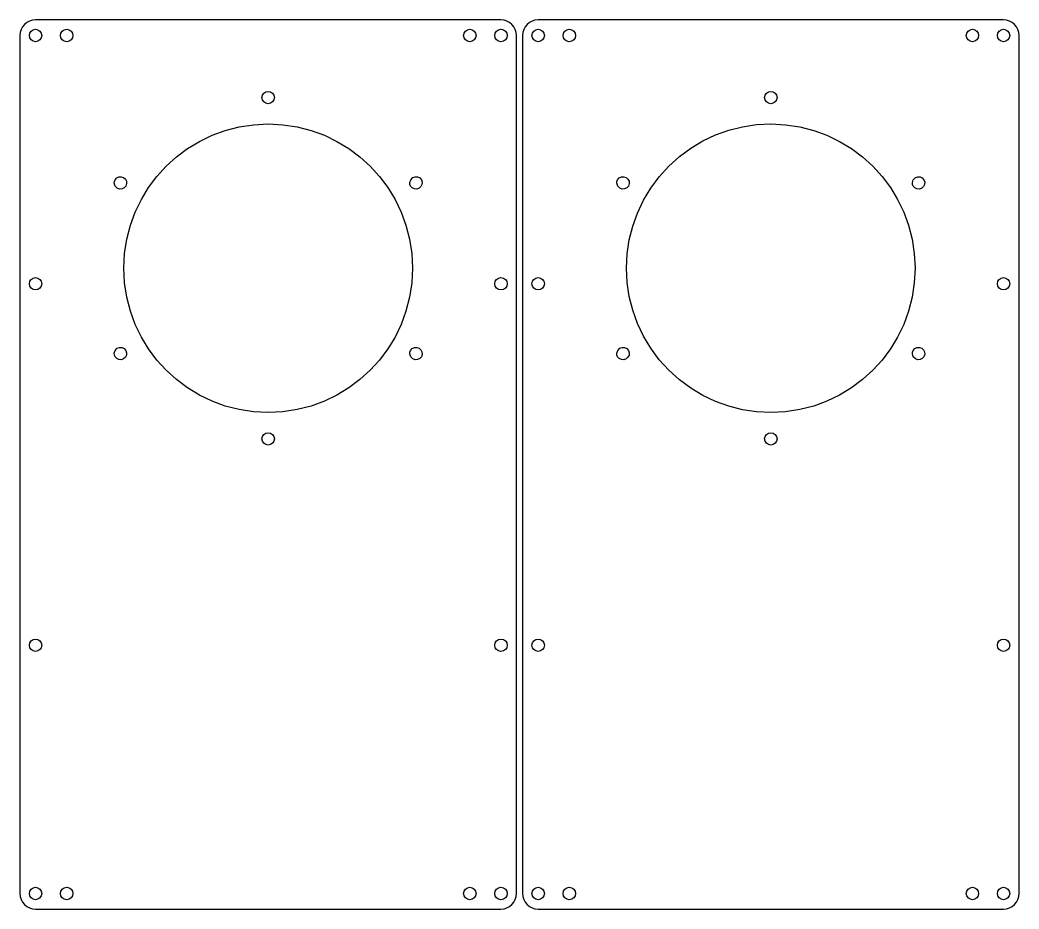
# Model space of a CAD drawing. Extents: x -2300 to 2026, y -6513 to 1502.
# Drawn here: x -2137.6 to -1815.6, y -4890.5 to -4604 of the extents above; entities that cross this region are included whole.
import ezdxf

# ---------------------------------------------------------------- set-up
doc = ezdxf.new("R2010")
doc.units = 0

msp = doc.modelspace()

# ---------------------------------------------------------------- linework, layer by layer
at = {"layer": 'Layer 1'}
for p, q in [((-2134.559668, -4604.431661), (-2135.409106, -4604.891542)), ((-2133.620028, -4604.141215), (-2134.559668, -4604.431661)), ((-2132.61, -4604.04), (-2133.620028, -4604.141215)), ((-1982.62009, -4604.04044), (-2132.61, -4604.04)), ((-1981.609972, -4604.141655), (-1982.62009, -4604.04044)), ((-1980.670266, -4604.432101), (-1981.609972, -4604.141655)), ((-1979.82078, -4604.891982), (-1980.670266, -4604.432101)), ((-1972.569824, -4604.431661), (-1973.41931, -4604.891542)), ((-1971.630118, -4604.141215), (-1972.569824, -4604.431661)), ((-1970.62, -4604.04), (-1971.630118, -4604.141215)), ((-1820.62009, -4604.04044), (-1970.62, -4604.04)), ((-1819.609972, -4604.141655), (-1820.62009, -4604.04044)), ((-1818.670266, -4604.432101), (-1819.609972, -4604.141655)), ((-1817.82078, -4604.891982), (-1818.670266, -4604.432101)), ((-2137.21808, -4607.089819), (-2137.508583, -4608.029465)), ((-2136.758125, -4606.240418), (-2137.21808, -4607.089819)), ((-2136.148529, -4605.50106), (-2136.758125, -4606.240418)), ((-2135.409106, -4604.891542), (-2136.148529, -4605.50106)), ((-2134.435012, -4608.261283), (-2134.006417, -4607.62554)), ((-2134.006417, -4607.62554), (-2133.370703, -4607.196864)), ((-2133.370703, -4607.196864), (-2132.59219, -4607.03955)), ((-2132.59219, -4607.03955), (-2131.813828, -4607.196712)), ((-2131.813828, -4607.196712), (-2131.178191, -4607.625337)), ((-2131.178191, -4607.625337), (-2130.749624, -4608.261131)), ((-2124.398616, -4608.261283), (-2123.970049, -4607.62554)), ((-2123.970049, -4607.62554), (-2123.334413, -4607.196864)), ((-2123.334413, -4607.196864), (-2122.55605, -4607.03955)), ((-2122.55605, -4607.03955), (-2121.777423, -4607.196712)), ((-2121.777423, -4607.196712), (-2121.141723, -4607.625337)), ((-2121.141723, -4607.625337), (-2120.71319, -4608.261131)), ((-1994.471568, -4608.260331), (-1994.043187, -4607.624537)), ((-1994.043187, -4607.624537), (-1993.407588, -4607.195912)), ((-1993.407588, -4607.195912), (-1992.62889, -4607.03875)), ((-1992.62889, -4607.03875), (-1991.850377, -4607.195949)), ((-1991.850377, -4607.195949), (-1991.214664, -4607.624636)), ((-1991.214664, -4607.624636), (-1990.786068, -4608.260442)), ((-1984.435372, -4608.260631), (-1984.007021, -4607.624837)), ((-1984.007021, -4607.624837), (-1983.371502, -4607.196212)), ((-1983.371502, -4607.196212), (-1982.59296, -4607.03905)), ((-1982.59296, -4607.03905), (-1981.814515, -4607.196249)), ((-1981.814515, -4607.196249), (-1981.178696, -4607.624936)), ((-1981.178696, -4607.624936), (-1980.749947, -4608.260742)), ((-1979.081325, -4605.5015), (-1979.82078, -4604.891982)), ((-1978.47171, -4606.240858), (-1979.081325, -4605.5015)), ((-1978.011744, -4607.090259), (-1978.47171, -4606.240858)), ((-1977.721238, -4608.029905), (-1978.011744, -4607.090259)), ((-1975.228346, -4607.089819), (-1975.518852, -4608.029465)), ((-1974.76838, -4606.240418), (-1975.228346, -4607.089819)), ((-1974.158765, -4605.50106), (-1974.76838, -4606.240418)), ((-1973.41931, -4604.891542), (-1974.158765, -4605.50106)), ((-1972.445012, -4608.261283), (-1972.016417, -4607.62554)), ((-1972.016417, -4607.62554), (-1971.380703, -4607.196864)), ((-1971.380703, -4607.196864), (-1970.60219, -4607.03955)), ((-1970.60219, -4607.03955), (-1969.823718, -4607.196712)), ((-1969.823718, -4607.196712), (-1969.188094, -4607.625337)), ((-1969.188094, -4607.625337), (-1968.759588, -4608.261131)), ((-1962.408816, -4608.261283), (-1961.980249, -4607.62554)), ((-1961.980249, -4607.62554), (-1961.344613, -4607.196864)), ((-1961.344613, -4607.196864), (-1960.56625, -4607.03955)), ((-1960.56625, -4607.03955), (-1959.787623, -4607.196712)), ((-1959.787623, -4607.196712), (-1959.151922, -4607.625337)), ((-1959.151922, -4607.625337), (-1958.72339, -4608.261131)), ((-1832.48143, -4608.260331), (-1832.052987, -4607.624537)), ((-1832.052987, -4607.624537), (-1831.417376, -4607.195912)), ((-1831.417376, -4607.195912), (-1830.63879, -4607.03875)), ((-1830.63879, -4607.03875), (-1829.860387, -4607.195949)), ((-1829.860387, -4607.195949), (-1829.224661, -4607.624636)), ((-1829.224661, -4607.624636), (-1828.796005, -4608.260442)), ((-1822.445276, -4608.260631), (-1822.016953, -4607.624837)), ((-1822.016953, -4607.624837), (-1821.381511, -4607.196212)), ((-1821.381511, -4607.196212), (-1820.60312, -4607.03905)), ((-1820.60312, -4607.03905), (-1819.824525, -4607.196249)), ((-1819.824525, -4607.196249), (-1819.188629, -4607.624936)), ((-1819.188629, -4607.624936), (-1818.759851, -4608.260742)), ((-1817.081325, -4605.5015), (-1817.82078, -4604.891982)), ((-1816.47171, -4606.240858), (-1817.081325, -4605.5015)), ((-1816.011744, -4607.090259), (-1816.47171, -4606.240858)), ((-1815.721238, -4608.029905), (-1816.011744, -4607.090259)), ((-2137.60982, -4609.03956), (-2137.61, -4885.54)), ((-2137.508583, -4608.029465), (-2137.60982, -4609.03956)), ((-2134.59217, -4609.0398), (-2134.435012, -4608.261283)), ((-2134.435012, -4609.818202), (-2134.59217, -4609.0398)), ((-2134.59217, -4609.0398), (-2134.59217, -4609.0398)), ((-2134.006416, -4610.453928), (-2134.435012, -4609.818202)), ((-2133.370703, -4610.882585), (-2134.006416, -4610.453928)), ((-2132.59219, -4611.03978), (-2133.370703, -4610.882585)), ((-2131.813827, -4610.882736), (-2132.59219, -4611.03978)), ((-2131.178191, -4610.454127), (-2131.813827, -4610.882736)), ((-2130.749624, -4609.818351), (-2131.178191, -4610.454127)), ((-2130.749624, -4608.261131), (-2130.59247, -4609.0398)), ((-2130.59247, -4609.0398), (-2130.749624, -4609.818351)), ((-2124.55577, -4609.0398), (-2124.398616, -4608.261283)), ((-2124.398616, -4609.818202), (-2124.55577, -4609.0398)), ((-2124.55577, -4609.0398), (-2124.55577, -4609.0398)), ((-2123.970049, -4610.453928), (-2124.398616, -4609.818202)), ((-2123.334412, -4610.882585), (-2123.970049, -4610.453928)), ((-2122.55605, -4611.03978), (-2123.334412, -4610.882585)), ((-2121.777537, -4610.882736), (-2122.55605, -4611.03978)), ((-2121.141823, -4610.454127), (-2121.777537, -4610.882736)), ((-2120.713228, -4609.818351), (-2121.141823, -4610.454127)), ((-2120.55607, -4609.0398), (-2120.713228, -4609.818351)), ((-2120.71319, -4608.261131), (-2120.55607, -4609.0398)), ((-1994.62861, -4609.039), (-1994.471568, -4608.260331)), ((-1994.471456, -4609.817513), (-1994.62861, -4609.039)), ((-1994.62861, -4609.039), (-1994.62861, -4609.039)), ((-1994.042889, -4610.453227), (-1994.471456, -4609.817513)), ((-1993.407252, -4610.881822), (-1994.042889, -4610.453227)), ((-1992.62889, -4611.03898), (-1993.407252, -4610.881822)), ((-1991.850488, -4610.881785), (-1992.62889, -4611.03898)), ((-1991.214762, -4610.453129), (-1991.850488, -4610.881785)), ((-1990.786105, -4609.817403), (-1991.214762, -4610.453129)), ((-1990.62891, -4609.039), (-1990.786105, -4609.817403)), ((-1990.786068, -4608.260442), (-1990.62891, -4609.039)), ((-1984.59241, -4609.0393), (-1984.435372, -4608.260631)), ((-1984.435335, -4609.817813), (-1984.59241, -4609.0393)), ((-1984.59241, -4609.0393), (-1984.59241, -4609.0393)), ((-1984.006921, -4610.453527), (-1984.435335, -4609.817813)), ((-1983.37139, -4610.882122), (-1984.006921, -4610.453527)), ((-1982.59296, -4611.03928), (-1983.37139, -4610.882122)), ((-1981.814626, -4610.882085), (-1982.59296, -4611.03928)), ((-1981.178795, -4610.453429), (-1981.814626, -4610.882085)), ((-1980.749984, -4609.817703), (-1981.178795, -4610.453429)), ((-1980.59271, -4609.0393), (-1980.749984, -4609.817703)), ((-1980.749947, -4608.260742), (-1980.59271, -4609.0393)), ((-1977.62, -4609.04), (-1977.721238, -4608.029905)), ((-1977.61991, -4885.53991), (-1977.62, -4609.04)), ((-1975.518852, -4608.029465), (-1975.62009, -4609.03956)), ((-1975.62009, -4609.03956), (-1975.62, -4885.54)), ((-1972.60217, -4609.0398), (-1972.445012, -4608.261283)), ((-1972.444975, -4609.818202), (-1972.60217, -4609.0398)), ((-1972.60217, -4609.0398), (-1972.60217, -4609.0398)), ((-1972.016319, -4610.453928), (-1972.444975, -4609.818202)), ((-1971.380593, -4610.882585), (-1972.016319, -4610.453928)), ((-1970.60219, -4611.03978), (-1971.380593, -4610.882585)), ((-1969.823827, -4610.882736), (-1970.60219, -4611.03978)), ((-1969.188191, -4610.454127), (-1969.823827, -4610.882736)), ((-1968.759624, -4609.818351), (-1969.188191, -4610.454127)), ((-1968.60247, -4609.0398), (-1968.759624, -4609.818351)), ((-1968.759588, -4608.261131), (-1968.60247, -4609.0398)), ((-1962.56597, -4609.0398), (-1962.408816, -4608.261283)), ((-1962.408816, -4609.818202), (-1962.56597, -4609.0398)), ((-1962.56597, -4609.0398), (-1962.56597, -4609.0398)), ((-1961.980249, -4610.453928), (-1962.408816, -4609.818202)), ((-1961.344612, -4610.882585), (-1961.980249, -4610.453928)), ((-1960.56625, -4611.03978), (-1961.344612, -4610.882585)), ((-1959.787737, -4610.882736), (-1960.56625, -4611.03978)), ((-1959.152023, -4610.454127), (-1959.787737, -4610.882736)), ((-1958.723428, -4609.818351), (-1959.152023, -4610.454127)), ((-1958.56627, -4609.0398), (-1958.723428, -4609.818351)), ((-1958.72339, -4608.261131), (-1958.56627, -4609.0398)), ((-1832.63851, -4609.039), (-1832.48143, -4608.260331)), ((-1832.481392, -4609.817513), (-1832.63851, -4609.039)), ((-1832.63851, -4609.039), (-1832.63851, -4609.039)), ((-1832.052886, -4610.453227), (-1832.481392, -4609.817513)), ((-1831.417262, -4610.881822), (-1832.052886, -4610.453227)), ((-1830.63879, -4611.03898), (-1831.417262, -4610.881822)), ((-1829.860388, -4610.881785), (-1830.63879, -4611.03898)), ((-1829.224662, -4610.453129), (-1829.860388, -4610.881785)), ((-1828.796005, -4609.817403), (-1829.224662, -4610.453129)), ((-1828.796005, -4608.260442), (-1828.63881, -4609.039)), ((-1828.63881, -4609.039), (-1828.796005, -4609.817403)), ((-1822.60231, -4609.0393), (-1822.445276, -4608.260631)), ((-1822.445239, -4609.817813), (-1822.60231, -4609.0393)), ((-1822.60231, -4609.0393), (-1822.60231, -4609.0393)), ((-1822.016854, -4610.453527), (-1822.445239, -4609.817813)), ((-1821.3814, -4610.882122), (-1822.016854, -4610.453527)), ((-1820.60312, -4611.03928), (-1821.3814, -4610.882122)), ((-1819.824635, -4610.882085), (-1820.60312, -4611.03928)), ((-1819.188727, -4610.453429), (-1819.824635, -4610.882085)), ((-1818.759888, -4609.817703), (-1819.188727, -4610.453429)), ((-1818.60261, -4609.0393), (-1818.759888, -4609.817703)), ((-1818.759851, -4608.260742), (-1818.60261, -4609.0393)), ((-1815.62, -4609.04), (-1815.721238, -4608.029905)), ((-1815.61991, -4885.53991), (-1815.62, -4609.04)), ((-2059.61041, -4629.041), (-2059.453173, -4628.262491)), ((-2059.453433, -4629.819708), (-2059.61041, -4629.041)), ((-2059.61041, -4629.041), (-2059.61041, -4629.041)), ((-2059.02472, -4630.455591), (-2059.453433, -4629.819708)), ((-2059.453173, -4628.262491), (-2059.024425, -4627.626806)), ((-2059.024425, -4627.626806), (-2058.388606, -4627.198288)), ((-2058.388606, -4627.198288), (-2057.61016, -4627.04128)), ((-2057.61016, -4627.04128), (-2056.831647, -4627.198434)), ((-2056.831647, -4627.198434), (-2056.195934, -4627.627001)), ((-2056.195934, -4627.627001), (-2055.767338, -4628.262637)), ((-2055.767264, -4629.819709), (-2056.195735, -4630.455593)), ((-2055.767338, -4628.262637), (-2055.61018, -4629.041)), ((-2055.61018, -4629.041), (-2055.767264, -4629.819709)), ((-1897.62061, -4629.041), (-1897.463369, -4628.262491)), ((-1897.463521, -4629.819708), (-1897.62061, -4629.041)), ((-1897.62061, -4629.041), (-1897.62061, -4629.041)), ((-1897.034794, -4630.455591), (-1897.463521, -4629.819708)), ((-1897.463369, -4628.262491), (-1897.034592, -4627.626806)), ((-1897.034592, -4627.626806), (-1896.398696, -4627.198288)), ((-1896.398696, -4627.198288), (-1895.6201, -4627.04128)), ((-1895.6201, -4627.04128), (-1894.841738, -4627.198434)), ((-1894.841738, -4627.198434), (-1894.206101, -4627.627001)), ((-1894.206101, -4627.627001), (-1893.777534, -4628.262637)), ((-1893.77746, -4629.819709), (-1894.205902, -4630.455593)), ((-1893.777534, -4628.262637), (-1893.62038, -4629.041)), ((-1893.62038, -4629.041), (-1893.77746, -4629.819709)), ((-2058.388789, -4630.884306), (-2059.02472, -4630.455591)), ((-2057.61016, -4631.04151), (-2058.388789, -4630.884306)), ((-2056.831424, -4630.884307), (-2057.61016, -4631.04151)), ((-2056.195735, -4630.455593), (-2056.831424, -4630.884307)), ((-1896.398847, -4630.884306), (-1897.034794, -4630.455591)), ((-1895.6201, -4631.04151), (-1896.398847, -4630.884306)), ((-1894.841514, -4630.884307), (-1895.6201, -4631.04151)), ((-1894.205902, -4630.455593), (-1894.841514, -4630.884307)), ((-2075.710052, -4641.195119), (-2071.437845, -4639.631466)), ((-2071.437845, -4639.631466), (-2066.981553, -4638.485629)), ((-2066.981553, -4638.485629), (-2062.36455, -4637.780983)), ((-2062.36455, -4637.780983), (-2057.61021, -4637.5409)), ((-2057.61021, -4637.5409), (-2052.85587, -4637.780983)), ((-2052.85587, -4637.780983), (-2048.238867, -4638.485629)), ((-2048.238867, -4638.485629), (-2043.782575, -4639.631466)), ((-2043.782575, -4639.631466), (-2039.510368, -4641.195119)), ((-1913.414928, -4641.080435), (-1909.143971, -4639.550818)), ((-1909.143971, -4639.550818), (-1904.734189, -4638.442603)), ((-1904.734189, -4638.442603), (-1900.216071, -4637.768421)), ((-1900.216071, -4637.768421), (-1895.62011, -4637.5409)), ((-1895.62011, -4637.5409), (-1890.86577, -4637.780983)), ((-1890.86577, -4637.780983), (-1886.248767, -4638.485629)), ((-1886.248767, -4638.485629), (-1881.792475, -4639.631466)), ((-1881.792475, -4639.631466), (-1877.520268, -4641.195119)), ((-2079.774802, -4643.153216), (-2075.710052, -4641.195119)), ((-2039.510368, -4641.195119), (-2035.445618, -4643.153216)), ((-1921.418398, -4645.353356), (-1917.516567, -4643.018824)), ((-1917.516567, -4643.018824), (-1913.414928, -4641.080435)), ((-1877.520268, -4641.195119), (-1873.455518, -4643.153216)), ((-2087.188437, -4648.159247), (-2083.608722, -4645.482383)), ((-2083.608722, -4645.482383), (-2079.774802, -4643.153216)), ((-2035.445618, -4643.153216), (-2031.611698, -4645.482383)), ((-2031.611698, -4645.482383), (-2028.031983, -4648.159247)), ((-1925.089929, -4648.071401), (-1921.418398, -4645.353356)), ((-1873.455518, -4643.153216), (-1869.621598, -4645.482383)), ((-1869.621598, -4645.482383), (-1866.041883, -4648.159247)), ((-2090.490575, -4651.160435), (-2087.188437, -4648.159247)), ((-2028.031983, -4648.159247), (-2024.729845, -4651.160435)), ((-1928.500669, -4651.160329), (-1925.089929, -4648.071401)), ((-1866.041883, -4648.159247), (-1862.739745, -4651.160435)), ((-2093.491763, -4654.462573), (-2090.490575, -4651.160435)), ((-2024.729845, -4651.160435), (-2021.728657, -4654.462573)), ((-1931.589619, -4654.571049), (-1928.500669, -4651.160329)), ((-1862.739745, -4651.160435), (-1859.738557, -4654.462573)), ((-2107.185029, -4656.069795), (-2106.973429, -4655.54129)), ((-2106.973429, -4655.54129), (-2106.448129, -4654.94559)), ((-2106.448129, -4654.94559), (-2105.759093, -4654.609297)), ((-2105.759093, -4654.609297), (-2104.994206, -4654.555975)), ((-2104.994206, -4654.555975), (-2104.241349, -4654.809189)), ((-2104.241349, -4654.809189), (-2103.645607, -4655.334489)), ((-2103.645607, -4655.334489), (-2103.309221, -4656.023525)), ((-2096.168627, -4658.042288), (-2093.491763, -4654.462573)), ((-2021.728657, -4654.462573), (-2019.051793, -4658.042288)), ((-2011.97701, -4656.446), (-2011.687192, -4655.500116)), ((-2011.687192, -4655.500116), (-2010.979268, -4654.80902)), ((-2010.979268, -4654.80902), (-2010.226452, -4654.555806)), ((-2010.226452, -4654.555806), (-2009.461655, -4654.609128)), ((-2009.461655, -4654.609128), (-2008.77271, -4654.945421)), ((-2008.77271, -4654.945421), (-2008.247448, -4655.541121)), ((-2008.247448, -4655.541121), (-2007.994226, -4656.29398)), ((-1945.195229, -4656.069795), (-1944.983629, -4655.54129)), ((-1944.983629, -4655.54129), (-1944.458329, -4654.94559)), ((-1944.458329, -4654.94559), (-1943.769293, -4654.609297)), ((-1943.769293, -4654.609297), (-1943.004406, -4654.555975)), ((-1943.004406, -4654.555975), (-1942.251549, -4654.809189)), ((-1942.251549, -4654.809189), (-1941.655807, -4655.334489)), ((-1941.655807, -4655.334489), (-1941.319421, -4656.023525)), ((-1934.307688, -4658.242562), (-1931.589619, -4654.571049)), ((-1859.738557, -4654.462573), (-1857.061693, -4658.042288)), ((-1849.98691, -4656.446), (-1849.697125, -4655.500116)), ((-1849.697125, -4655.500116), (-1848.989432, -4654.80902)), ((-1848.989432, -4654.80902), (-1848.236573, -4654.555806)), ((-1848.236573, -4654.555806), (-1847.471685, -4654.609128)), ((-1847.471685, -4654.609128), (-1846.78265, -4654.945421)), ((-1846.78265, -4654.945421), (-1846.257352, -4655.541121)), ((-1846.257352, -4655.541121), (-1846.00413, -4656.29398)), ((-2107.23907, -4656.6364), (-2107.185029, -4656.069795)), ((-2106.949021, -4657.582278), (-2107.23907, -4656.63639)), ((-2107.23907, -4656.63639), (-2107.23907, -4656.6364)), ((-2106.241063, -4658.27337), (-2106.949021, -4657.582278)), ((-2105.488206, -4658.526584), (-2106.241063, -4658.27337)), ((-2104.723319, -4658.473262), (-2105.488206, -4658.526584)), ((-2104.034283, -4658.136969), (-2104.723319, -4658.473262)), ((-2103.508983, -4657.541269), (-2104.034283, -4658.136969)), ((-2103.255808, -4656.788412), (-2103.508983, -4657.541269)), ((-2103.309221, -4656.023525), (-2103.255808, -4656.788412)), ((-2098.497794, -4661.876208), (-2096.168627, -4658.042288)), ((-2019.051793, -4658.042288), (-2016.722626, -4661.876208)), ((-2011.977006, -4656.44599), (-2011.97701, -4656.446)), ((-2011.922634, -4657.012595), (-2011.977006, -4656.44599)), ((-2011.7111, -4657.5411), (-2011.922634, -4657.012595)), ((-2011.185912, -4658.1368), (-2011.7111, -4657.5411)), ((-2010.496865, -4658.473093), (-2011.185912, -4658.1368)), ((-2009.731915, -4658.526415), (-2010.496865, -4658.473093)), ((-2008.97902, -4658.273201), (-2009.731915, -4658.526415)), ((-2008.383626, -4657.747903), (-2008.97902, -4658.273201)), ((-2008.04749, -4657.058868), (-2008.383626, -4657.747903)), ((-2007.994226, -4656.29398), (-2008.04749, -4657.058868)), ((-1945.24927, -4656.6364), (-1945.195229, -4656.069795)), ((-1944.959221, -4657.582278), (-1945.24927, -4656.63639)), ((-1945.24927, -4656.63639), (-1945.24927, -4656.6364)), ((-1944.251263, -4658.27337), (-1944.959221, -4657.582278)), ((-1943.498406, -4658.526584), (-1944.251263, -4658.27337)), ((-1942.733519, -4658.473262), (-1943.498406, -4658.526584)), ((-1942.044483, -4658.136969), (-1942.733519, -4658.473262)), ((-1941.519183, -4657.541269), (-1942.044483, -4658.136969)), ((-1941.266008, -4656.788412), (-1941.519183, -4657.541269)), ((-1941.319421, -4656.023525), (-1941.266008, -4656.788412)), ((-1936.642245, -4662.144378), (-1934.307688, -4658.242562)), ((-1857.061693, -4658.042288), (-1854.732526, -4661.876208)), ((-1849.932775, -4657.012595), (-1849.986915, -4656.44599)), ((-1849.986915, -4656.44599), (-1849.98691, -4656.446)), ((-1849.721274, -4657.5411), (-1849.932775, -4657.012595)), ((-1849.19593, -4658.1368), (-1849.721274, -4657.5411)), ((-1848.506802, -4658.473093), (-1849.19593, -4658.1368)), ((-1847.741823, -4658.526415), (-1848.506802, -4658.473093)), ((-1846.988924, -4658.273201), (-1847.741823, -4658.526415)), ((-1846.39353, -4657.747903), (-1846.988924, -4658.273201)), ((-1846.057393, -4657.058868), (-1846.39353, -4657.747903)), ((-1846.00413, -4656.29398), (-1846.057393, -4657.058868)), ((-2100.455891, -4665.940958), (-2098.497794, -4661.876208)), ((-2016.722626, -4661.876208), (-2014.764529, -4665.940958)), ((-1938.58066, -4666.246005), (-1936.642245, -4662.144378)), ((-1854.732526, -4661.876208), (-1852.774429, -4665.940958)), ((-2102.019544, -4670.213165), (-2100.455891, -4665.940958)), ((-2014.764529, -4665.940958), (-2013.200876, -4670.213165)), ((-1940.110305, -4670.516952), (-1938.58066, -4666.246005)), ((-1852.774429, -4665.940958), (-1851.210776, -4670.213165)), ((-2103.165381, -4674.669457), (-2102.019544, -4670.213165)), ((-2013.200876, -4670.213165), (-2012.055039, -4674.669457)), ((-1941.218548, -4674.926727), (-1940.110305, -4670.516952)), ((-1851.210776, -4670.213165), (-1850.064939, -4674.669457)), ((-2103.870027, -4679.28646), (-2103.165381, -4674.669457)), ((-2012.055039, -4674.669457), (-2011.350393, -4679.28646)), ((-1941.892759, -4679.44484), (-1941.218548, -4674.926727)), ((-1850.064939, -4674.669457), (-1849.360293, -4679.28646)), ((-2104.11011, -4684.0408), (-2103.870027, -4679.28646)), ((-2011.350393, -4679.28646), (-2011.11031, -4684.0408)), ((-1942.12031, -4684.0408), (-1941.892759, -4679.44484)), ((-1849.360293, -4679.28646), (-1849.12021, -4684.0408)), ((-2103.870027, -4688.79514), (-2104.11011, -4684.0408)), ((-2104.11011, -4684.0408), (-2104.11011, -4684.0408)), ((-2011.11031, -4684.0408), (-2011.350393, -4688.79514)), ((-1941.892759, -4688.63676), (-1942.12031, -4684.0408)), ((-1942.12031, -4684.0408), (-1942.12031, -4684.0408)), ((-1849.12021, -4684.0408), (-1849.360293, -4688.79514)), ((-2134.435012, -4688.261076), (-2134.006417, -4687.625502)), ((-2134.006417, -4687.625502), (-2133.370703, -4687.196948)), ((-2133.370703, -4687.196948), (-2132.59219, -4687.03968)), ((-2132.59219, -4687.03968), (-2131.813828, -4687.196797)), ((-2131.813828, -4687.196797), (-2131.178191, -4687.625302)), ((-2131.178191, -4687.625302), (-2130.749624, -4688.260925)), ((-1984.435372, -4688.260695), (-1984.007021, -4687.62484)), ((-1984.007021, -4687.62484), (-1983.371502, -4687.196203)), ((-1983.371502, -4687.196203), (-1982.59296, -4687.03915)), ((-1982.59296, -4687.03915), (-1981.814515, -4687.196349)), ((-1981.814515, -4687.196349), (-1981.178696, -4687.625036)), ((-1981.178696, -4687.625036), (-1980.749947, -4688.260842)), ((-1972.445012, -4688.261076), (-1972.016417, -4687.625502)), ((-1972.016417, -4687.625502), (-1971.380703, -4687.196948)), ((-1971.380703, -4687.196948), (-1970.60219, -4687.03968)), ((-1970.60219, -4687.03968), (-1969.823718, -4687.196797)), ((-1969.823718, -4687.196797), (-1969.188094, -4687.625302)), ((-1969.188094, -4687.625302), (-1968.759588, -4688.260925)), ((-1822.445276, -4688.260695), (-1822.016953, -4687.62484)), ((-1822.016953, -4687.62484), (-1821.381511, -4687.196203)), ((-1821.381511, -4687.196203), (-1820.60312, -4687.03915)), ((-1820.60312, -4687.03915), (-1819.824525, -4687.196349)), ((-1819.824525, -4687.196349), (-1819.188629, -4687.625036)), ((-1819.188629, -4687.625036), (-1818.759851, -4688.260842)), ((-2134.59217, -4689.0394), (-2134.435012, -4688.261076)), ((-2134.435012, -4689.817802), (-2134.59217, -4689.0394)), ((-2134.59217, -4689.0394), (-2134.59217, -4689.0394)), ((-2134.006416, -4690.453528), (-2134.435012, -4689.817802)), ((-2133.370703, -4690.882185), (-2134.006416, -4690.453528)), ((-2132.59219, -4691.03938), (-2133.370703, -4690.882185)), ((-2131.813827, -4690.882374), (-2132.59219, -4691.03938)), ((-2131.178191, -4690.453829), (-2131.813827, -4690.882374)), ((-2130.749624, -4689.818065), (-2131.178191, -4690.453829)), ((-2130.749624, -4688.260925), (-2130.59247, -4689.0394)), ((-2130.59247, -4689.0394), (-2130.749624, -4689.818065)), ((-2103.165381, -4693.412143), (-2103.870027, -4688.79514)), ((-2011.350393, -4688.79514), (-2012.055039, -4693.412143)), ((-1984.59241, -4689.0394), (-1984.435372, -4688.260695)), ((-1984.435335, -4689.817747), (-1984.59241, -4689.0394)), ((-1984.59241, -4689.0394), (-1984.59241, -4689.0394)), ((-1984.006921, -4690.453096), (-1984.435335, -4689.817747)), ((-1983.37139, -4690.881327), (-1984.006921, -4690.453096)), ((-1982.59296, -4691.03832), (-1983.37139, -4690.881327)), ((-1981.814626, -4690.881143), (-1982.59296, -4691.03832)), ((-1981.178795, -4690.4528), (-1981.814626, -4690.881143)), ((-1980.749984, -4689.817487), (-1981.178795, -4690.4528)), ((-1980.59271, -4689.0394), (-1980.749984, -4689.817487)), ((-1980.749947, -4688.260842), (-1980.59271, -4689.0394)), ((-1972.60217, -4689.0394), (-1972.445012, -4688.261076)), ((-1972.444975, -4689.817802), (-1972.60217, -4689.0394)), ((-1972.60217, -4689.0394), (-1972.60217, -4689.0394)), ((-1972.016319, -4690.453528), (-1972.444975, -4689.817802)), ((-1971.380593, -4690.882185), (-1972.016319, -4690.453528)), ((-1970.60219, -4691.03938), (-1971.380593, -4690.882185)), ((-1969.823827, -4690.882374), (-1970.60219, -4691.03938)), ((-1969.188191, -4690.453829), (-1969.823827, -4690.882374)), ((-1968.759624, -4689.818065), (-1969.188191, -4690.453829)), ((-1968.60247, -4689.0394), (-1968.759624, -4689.818065)), ((-1968.759588, -4688.260925), (-1968.60247, -4689.0394)), ((-1941.218548, -4693.154873), (-1941.892759, -4688.63676)), ((-1849.360293, -4688.79514), (-1850.064939, -4693.412143)), ((-1822.60231, -4689.0394), (-1822.445276, -4688.260695)), ((-1822.445239, -4689.817747), (-1822.60231, -4689.0394)), ((-1822.60231, -4689.0394), (-1822.60231, -4689.0394)), ((-1822.016854, -4690.453096), (-1822.445239, -4689.817747)), ((-1821.3814, -4690.881327), (-1822.016854, -4690.453096)), ((-1820.60312, -4691.03832), (-1821.3814, -4690.881327)), ((-1819.824635, -4690.881143), (-1820.60312, -4691.03832)), ((-1819.188727, -4690.4528), (-1819.824635, -4690.881143)), ((-1818.759888, -4689.817487), (-1819.188727, -4690.4528)), ((-1818.60261, -4689.0394), (-1818.759888, -4689.817487)), ((-1818.759851, -4688.260842), (-1818.60261, -4689.0394)), ((-2102.019544, -4697.868435), (-2103.165381, -4693.412143)), ((-2012.055039, -4693.412143), (-2013.200876, -4697.868435)), ((-1940.110305, -4697.564648), (-1941.218548, -4693.154873)), ((-1850.064939, -4693.412143), (-1851.210776, -4697.868435)), ((-1938.58066, -4701.835595), (-1940.110305, -4697.564648)), ((-2100.455891, -4702.140642), (-2102.019544, -4697.868435)), ((-2013.200876, -4697.868435), (-2014.764529, -4702.140642)), ((-1851.210776, -4697.868435), (-1852.774429, -4702.140642)), ((-2098.497794, -4706.205392), (-2100.455891, -4702.140642)), ((-2014.764529, -4702.140642), (-2016.722626, -4706.205392)), ((-1936.642245, -4705.937222), (-1938.58066, -4701.835595)), ((-1852.774429, -4702.140642), (-1854.732526, -4706.205392)), ((-2096.168627, -4710.039312), (-2098.497794, -4706.205392)), ((-2016.722626, -4706.205392), (-2019.051793, -4710.039312)), ((-1934.307688, -4709.839038), (-1936.642245, -4705.937222)), ((-1854.732526, -4706.205392), (-1857.061693, -4710.039312)), ((-2107.23907, -4711.4458), (-2106.949186, -4710.500112)), ((-2106.949186, -4710.500112), (-2106.241592, -4709.80882)), ((-2106.241592, -4709.80882), (-2105.488734, -4709.555717)), ((-2105.488734, -4709.555717), (-2104.723845, -4709.609027)), ((-2104.723845, -4709.609027), (-2104.03481, -4709.945258)), ((-2104.03481, -4709.945258), (-2103.509512, -4710.540921)), ((-2103.509512, -4710.540921), (-2103.256294, -4711.29363)), ((-2093.491763, -4713.619027), (-2096.168627, -4710.039312)), ((-2019.051793, -4710.039312), (-2021.728657, -4713.619027)), ((-2011.922969, -4711.069531), (-2011.711369, -4710.54076)), ((-2011.711369, -4710.54076), (-2011.185919, -4709.94525)), ((-2011.185919, -4709.94525), (-2010.496833, -4709.609097)), ((-2010.496833, -4709.609097), (-2009.731995, -4709.555817)), ((-2009.731995, -4709.555817), (-2008.979289, -4709.808923)), ((-2008.979289, -4709.808923), (-2008.383895, -4710.334331)), ((-2008.383895, -4710.334331), (-2008.047759, -4711.023325)), ((-1945.24927, -4711.4458), (-1944.959386, -4710.500112)), ((-1944.959386, -4710.500112), (-1944.251792, -4709.80882)), ((-1944.251792, -4709.80882), (-1943.498933, -4709.555717)), ((-1943.498933, -4709.555717), (-1942.734045, -4709.609027)), ((-1942.734045, -4709.609027), (-1942.04501, -4709.945258)), ((-1942.04501, -4709.945258), (-1941.519712, -4710.540921)), ((-1941.519712, -4710.540921), (-1941.266494, -4711.29363)), ((-1931.589619, -4713.510551), (-1934.307688, -4709.839038)), ((-1857.061693, -4710.039312), (-1859.738557, -4713.619027)), ((-1849.932968, -4711.069531), (-1849.721269, -4710.54076)), ((-1849.721269, -4710.54076), (-1849.195778, -4709.94525)), ((-1849.195778, -4709.94525), (-1848.506602, -4709.609097)), ((-1848.506602, -4709.609097), (-1847.741671, -4709.555817)), ((-1847.741671, -4709.555817), (-1846.988919, -4709.808923)), ((-1846.988919, -4709.808923), (-1846.393561, -4710.334331)), ((-1846.393561, -4710.334331), (-1846.057486, -4711.023325)), ((-2107.18493, -4712.012494), (-2107.23907, -4711.44579)), ((-2107.23907, -4711.44579), (-2107.23907, -4711.4458)), ((-2106.973429, -4712.5409), (-2107.18493, -4712.012494)), ((-2106.448094, -4713.1366), (-2106.973429, -4712.5409)), ((-2105.758997, -4713.472893), (-2106.448094, -4713.1366)), ((-2104.994096, -4713.526215), (-2105.758997, -4713.472893)), ((-2104.241349, -4713.273001), (-2104.994096, -4713.526215)), ((-2103.645801, -4712.747552), (-2104.241349, -4713.273001)), ((-2103.309587, -4712.058468), (-2103.645801, -4712.747552)), ((-2103.256294, -4711.29363), (-2103.309587, -4712.058468)), ((-2090.490575, -4716.921165), (-2093.491763, -4713.619027)), ((-2021.728657, -4713.619027), (-2024.729845, -4716.921165)), ((-2011.687231, -4712.581918), (-2011.977015, -4711.636394)), ((-2011.977015, -4711.636394), (-2011.97701, -4711.6364)), ((-2011.97701, -4711.6364), (-2011.922969, -4711.069531)), ((-2010.979537, -4713.272844), (-2011.687231, -4712.581918)), ((-2010.226721, -4713.526058), (-2010.979537, -4713.272844)), ((-2009.461923, -4713.472736), (-2010.226721, -4713.526058)), ((-2008.772977, -4713.136443), (-2009.461923, -4713.472736)), ((-2008.247717, -4712.540743), (-2008.772977, -4713.136443)), ((-2007.994495, -4711.788073), (-2008.247717, -4712.540743)), ((-2008.047759, -4711.023325), (-2007.994495, -4711.788073)), ((-1945.19513, -4712.012494), (-1945.24927, -4711.44579)), ((-1945.24927, -4711.44579), (-1945.24927, -4711.4458)), ((-1944.983629, -4712.5409), (-1945.19513, -4712.012494)), ((-1944.458294, -4713.1366), (-1944.983629, -4712.5409)), ((-1943.769197, -4713.472893), (-1944.458294, -4713.1366)), ((-1943.004296, -4713.526215), (-1943.769197, -4713.472893)), ((-1942.251549, -4713.273001), (-1943.004296, -4713.526215)), ((-1941.656001, -4712.747552), (-1942.251549, -4713.273001)), ((-1941.319787, -4712.058468), (-1941.656001, -4712.747552)), ((-1941.266494, -4711.29363), (-1941.319787, -4712.058468)), ((-1928.500669, -4716.921271), (-1931.589619, -4713.510551)), ((-1859.738557, -4713.619027), (-1862.739745, -4716.921165)), ((-1849.98691, -4711.6364), (-1849.932968, -4711.069531)), ((-1849.986905, -4711.636394), (-1849.98691, -4711.6364)), ((-1849.696922, -4712.581918), (-1849.986905, -4711.636394)), ((-1848.989427, -4713.272844), (-1849.696922, -4712.581918)), ((-1848.23657, -4713.526058), (-1848.989427, -4713.272844)), ((-1847.471683, -4713.472736), (-1848.23657, -4713.526058)), ((-1846.782647, -4713.136443), (-1847.471683, -4713.472736)), ((-1846.257347, -4712.540743), (-1846.782647, -4713.136443)), ((-1846.004235, -4711.788073), (-1846.257347, -4712.540743)), ((-1846.057486, -4711.023325), (-1846.004235, -4711.788073)), ((-2087.188437, -4719.922353), (-2090.490575, -4716.921165)), ((-2024.729845, -4716.921165), (-2028.031983, -4719.922353)), ((-1925.089929, -4720.010199), (-1928.500669, -4716.921271)), ((-1862.739745, -4716.921165), (-1866.041883, -4719.922353)), ((-2083.608722, -4722.599217), (-2087.188437, -4719.922353)), ((-2028.031983, -4719.922353), (-2031.611698, -4722.599217)), ((-1921.418398, -4722.728244), (-1925.089929, -4720.010199)), ((-1866.041883, -4719.922353), (-1869.621598, -4722.599217)), ((-2079.774802, -4724.928384), (-2083.608722, -4722.599217)), ((-2031.611698, -4722.599217), (-2035.445618, -4724.928384)), ((-1917.516567, -4725.062776), (-1921.418398, -4722.728244)), ((-1869.621598, -4722.599217), (-1873.455518, -4724.928384)), ((-2075.710052, -4726.886481), (-2079.774802, -4724.928384)), ((-2035.445618, -4724.928384), (-2039.510368, -4726.886481)), ((-1913.414928, -4727.001165), (-1917.516567, -4725.062776)), ((-1873.455518, -4724.928384), (-1877.520268, -4726.886481)), ((-2071.437845, -4728.450134), (-2075.710052, -4726.886481)), ((-2066.981553, -4729.595971), (-2071.437845, -4728.450134)), ((-2062.36455, -4730.300617), (-2066.981553, -4729.595971)), ((-2048.238867, -4729.595971), (-2052.85587, -4730.300617)), ((-2043.782575, -4728.450134), (-2048.238867, -4729.595971)), ((-2039.510368, -4726.886481), (-2043.782575, -4728.450134)), ((-1909.143971, -4728.530782), (-1913.414928, -4727.001165)), ((-1904.734189, -4729.638997), (-1909.143971, -4728.530782)), ((-1900.216071, -4730.313179), (-1904.734189, -4729.638997)), ((-1886.248767, -4729.595971), (-1890.86577, -4730.300617)), ((-1881.792475, -4728.450134), (-1886.248767, -4729.595971)), ((-1877.520268, -4726.886481), (-1881.792475, -4728.450134)), ((-2057.61021, -4730.5407), (-2062.36455, -4730.300617)), ((-2052.85587, -4730.300617), (-2057.61021, -4730.5407)), ((-1895.62011, -4730.5407), (-1900.216071, -4730.313179)), ((-1890.86577, -4730.300617), (-1895.62011, -4730.5407)), ((-2059.61041, -4739.041), (-2059.453173, -4738.262487)), ((-2059.453059, -4739.819513), (-2059.61041, -4739.041)), ((-2059.61041, -4739.041), (-2059.61041, -4739.041)), ((-2059.453173, -4738.262487), (-2059.024425, -4737.626774)), ((-2059.024425, -4737.626774), (-2058.388606, -4737.198178)), ((-2058.388606, -4737.198178), (-2057.61016, -4737.04102)), ((-2057.61016, -4737.04102), (-2056.831647, -4737.198215)), ((-2056.831647, -4737.198215), (-2056.195934, -4737.626872)), ((-2056.195934, -4737.626872), (-2055.767338, -4738.262598)), ((-2055.767338, -4738.262598), (-2055.61018, -4739.041)), ((-2055.61018, -4739.041), (-2055.767338, -4739.819513)), ((-1897.62061, -4739.041), (-1897.463369, -4738.262487)), ((-1897.463259, -4739.819513), (-1897.62061, -4739.041)), ((-1897.62061, -4739.041), (-1897.62061, -4739.041)), ((-1897.463369, -4738.262487), (-1897.034592, -4737.626774)), ((-1897.034592, -4737.626774), (-1896.398696, -4737.198178)), ((-1896.398696, -4737.198178), (-1895.6201, -4737.04102)), ((-1895.6201, -4737.04102), (-1894.841628, -4737.198215)), ((-1894.841628, -4737.198215), (-1894.206004, -4737.626872)), ((-1894.206004, -4737.626872), (-1893.777498, -4738.262598)), ((-1893.62038, -4739.041), (-1893.777534, -4739.819513)), ((-1893.777498, -4738.262598), (-1893.62038, -4739.041)), ((-2059.024323, -4740.455227), (-2059.453059, -4739.819513)), ((-2058.388567, -4740.883822), (-2059.024323, -4740.455227)), ((-2057.61016, -4741.04098), (-2058.388567, -4740.883822)), ((-2056.831647, -4740.883822), (-2057.61016, -4741.04098)), ((-2056.195933, -4740.455226), (-2056.831647, -4740.883822)), ((-2055.767338, -4739.819513), (-2056.195933, -4740.455226)), ((-1897.034494, -4740.455227), (-1897.463259, -4739.819513)), ((-1896.398659, -4740.883822), (-1897.034494, -4740.455227)), ((-1895.6201, -4741.04098), (-1896.398659, -4740.883822)), ((-1894.841737, -4740.883822), (-1895.6201, -4741.04098)), ((-1894.206101, -4740.455226), (-1894.841737, -4740.883822)), ((-1893.777534, -4739.819513), (-1894.206101, -4740.455226)), ((-2134.006417, -4804.125039), (-2133.370703, -4803.69635)), ((-2133.370703, -4803.69635), (-2132.59219, -4803.53915)), ((-2132.59219, -4803.53915), (-2131.813828, -4803.696349)), ((-2131.813828, -4803.696349), (-2131.178191, -4804.125036)), ((-1984.007021, -4804.124941), (-1983.371502, -4803.696241)), ((-1983.371502, -4803.696241), (-1982.59296, -4803.53915)), ((-1982.59296, -4803.53915), (-1981.814515, -4803.696387)), ((-1981.814515, -4803.696387), (-1981.178696, -4804.125135)), ((-1972.016417, -4804.125039), (-1971.380703, -4803.69635)), ((-1971.380703, -4803.69635), (-1970.60219, -4803.53915)), ((-1970.60219, -4803.53915), (-1969.823718, -4803.696349)), ((-1969.823718, -4803.696349), (-1969.188094, -4804.125036)), ((-1822.016953, -4804.124941), (-1821.381511, -4803.696241)), ((-1821.381511, -4803.696241), (-1820.60312, -4803.53915)), ((-1820.60312, -4803.53915), (-1819.824525, -4803.696387)), ((-1819.824525, -4803.696387), (-1819.188629, -4804.125135)), ((-2134.59217, -4805.5394), (-2134.435012, -4804.760845)), ((-2134.435012, -4806.317958), (-2134.59217, -4805.5394)), ((-2134.59217, -4805.5394), (-2134.59217, -4805.5394)), ((-2134.435012, -4804.760845), (-2134.006417, -4804.125039)), ((-2134.006416, -4806.953764), (-2134.435012, -4806.317958)), ((-2133.370703, -4807.382451), (-2134.006416, -4806.953764)), ((-2131.178191, -4806.95396), (-2131.813827, -4807.382597)), ((-2131.178191, -4804.125036), (-2130.749624, -4804.760842)), ((-2130.749624, -4806.318105), (-2131.178191, -4806.95396)), ((-2130.749624, -4804.760842), (-2130.59247, -4805.5394)), ((-2130.59247, -4805.5394), (-2130.749624, -4806.318105)), ((-1984.59241, -4805.5394), (-1984.435372, -4804.760809)), ((-1984.435335, -4806.318069), (-1984.59241, -4805.5394)), ((-1984.59241, -4805.5394), (-1984.59241, -4805.5394)), ((-1984.435372, -4804.760809), (-1984.007021, -4804.124941)), ((-1984.006921, -4806.953863), (-1984.435335, -4806.318069)), ((-1983.37139, -4807.382488), (-1984.006921, -4806.953863)), ((-1981.178795, -4806.95366), (-1981.814626, -4807.382336)), ((-1980.749984, -4806.317917), (-1981.178795, -4806.95366)), ((-1981.178696, -4804.125135), (-1980.749947, -4804.760954)), ((-1980.59271, -4805.5394), (-1980.749984, -4806.317917)), ((-1980.749947, -4804.760954), (-1980.59271, -4805.5394)), ((-1972.60217, -4805.5394), (-1972.445012, -4804.760845)), ((-1972.444975, -4806.317958), (-1972.60217, -4805.5394)), ((-1972.60217, -4805.5394), (-1972.60217, -4805.5394)), ((-1972.445012, -4804.760845), (-1972.016417, -4804.125039)), ((-1972.016319, -4806.953764), (-1972.444975, -4806.317958)), ((-1971.380593, -4807.382451), (-1972.016319, -4806.953764)), ((-1969.188191, -4806.95396), (-1969.823827, -4807.382597)), ((-1968.759624, -4806.318105), (-1969.188191, -4806.95396)), ((-1969.188094, -4804.125036), (-1968.759588, -4804.760842)), ((-1968.60247, -4805.5394), (-1968.759624, -4806.318105)), ((-1968.759588, -4804.760842), (-1968.60247, -4805.5394)), ((-1822.60231, -4805.5394), (-1822.445276, -4804.760809)), ((-1822.445239, -4806.318069), (-1822.60231, -4805.5394)), ((-1822.60231, -4805.5394), (-1822.60231, -4805.5394)), ((-1822.445276, -4804.760809), (-1822.016953, -4804.124941)), ((-1822.016854, -4806.953863), (-1822.445239, -4806.318069)), ((-1821.3814, -4807.382488), (-1822.016854, -4806.953863)), ((-1819.188727, -4806.95366), (-1819.824635, -4807.382336)), ((-1818.759888, -4806.317917), (-1819.188727, -4806.95366)), ((-1819.188629, -4804.125135), (-1818.759851, -4804.760954)), ((-1818.60261, -4805.5394), (-1818.759888, -4806.317917)), ((-1818.759851, -4804.760954), (-1818.60261, -4805.5394)), ((-2132.59219, -4807.53965), (-2133.370703, -4807.382451)), ((-2131.813827, -4807.382597), (-2132.59219, -4807.53965)), ((-1982.59296, -4807.53965), (-1983.37139, -4807.382488)), ((-1981.814626, -4807.382336), (-1982.59296, -4807.53965)), ((-1970.60219, -4807.53965), (-1971.380593, -4807.382451)), ((-1969.823827, -4807.382597), (-1970.60219, -4807.53965)), ((-1820.60312, -4807.53965), (-1821.3814, -4807.382488)), ((-1819.824635, -4807.382336), (-1820.60312, -4807.53965)), ((-2134.435012, -4884.761441), (-2134.006417, -4884.125606)), ((-2134.006417, -4884.125606), (-2133.370703, -4883.696841)), ((-2133.370703, -4883.696841), (-2132.59219, -4883.53949)), ((-2132.59219, -4883.53949), (-2131.813828, -4883.696694)), ((-2131.813828, -4883.696694), (-2131.178191, -4884.125409)), ((-2131.178191, -4884.125409), (-2130.749624, -4884.761292)), ((-2124.398616, -4884.762241), (-2123.970049, -4884.126406)), ((-2123.970049, -4884.126406), (-2123.334413, -4883.697641)), ((-2123.334413, -4883.697641), (-2122.55605, -4883.54029)), ((-2122.55605, -4883.54029), (-2121.777423, -4883.697494)), ((-2121.777423, -4883.697494), (-2121.141723, -4884.126209)), ((-2121.141723, -4884.126209), (-2120.71319, -4884.762092)), ((-1994.471568, -4884.761405), (-1994.043187, -4884.125509)), ((-1994.043187, -4884.125509), (-1993.407588, -4883.696731)), ((-1993.407588, -4883.696731), (-1992.62889, -4883.53949)), ((-1992.62889, -4883.53949), (-1991.850377, -4883.696768)), ((-1991.850377, -4883.696768), (-1991.214664, -4884.125607)), ((-1991.214664, -4884.125607), (-1990.786068, -4884.761515)), ((-1984.435372, -4884.761405), (-1984.007021, -4884.125509)), ((-1984.007021, -4884.125509), (-1983.371502, -4883.696731)), ((-1983.371502, -4883.696731), (-1982.59296, -4883.53949)), ((-1982.59296, -4883.53949), (-1981.814515, -4883.696768)), ((-1981.814515, -4883.696768), (-1981.178696, -4884.125607)), ((-1981.178696, -4884.125607), (-1980.749947, -4884.761515)), ((-1972.445012, -4884.761441), (-1972.016417, -4884.125606)), ((-1972.016417, -4884.125606), (-1971.380703, -4883.696841)), ((-1971.380703, -4883.696841), (-1970.60219, -4883.53949)), ((-1970.60219, -4883.53949), (-1969.823718, -4883.696694)), ((-1969.823718, -4883.696694), (-1969.188094, -4884.125409)), ((-1969.188094, -4884.125409), (-1968.759588, -4884.761292)), ((-1962.408816, -4884.762241), (-1961.980249, -4884.126406)), ((-1961.980249, -4884.126406), (-1961.344613, -4883.697641)), ((-1961.344613, -4883.697641), (-1960.56625, -4883.54029)), ((-1960.56625, -4883.54029), (-1959.787623, -4883.697494)), ((-1959.787623, -4883.697494), (-1959.151922, -4884.126209)), ((-1959.151922, -4884.126209), (-1958.72339, -4884.762092)), ((-1832.48143, -4884.761405), (-1832.052987, -4884.125509)), ((-1832.052987, -4884.125509), (-1831.417376, -4883.696731)), ((-1831.417376, -4883.696731), (-1830.63879, -4883.53949)), ((-1830.63879, -4883.53949), (-1829.860387, -4883.696768)), ((-1829.860387, -4883.696768), (-1829.224661, -4884.125607)), ((-1829.224661, -4884.125607), (-1828.796005, -4884.761515)), ((-1822.445276, -4884.761405), (-1822.016953, -4884.125509)), ((-1822.016953, -4884.125509), (-1821.381511, -4883.696731)), ((-1821.381511, -4883.696731), (-1820.60312, -4883.53949)), ((-1820.60312, -4883.53949), (-1819.824525, -4883.696768)), ((-1819.824525, -4883.696768), (-1819.188629, -4884.125607)), ((-1819.188629, -4884.125607), (-1818.759851, -4884.761515)), ((-2137.61, -4885.54), (-2137.508763, -4886.550118)), ((-2137.508763, -4886.550118), (-2137.21826, -4887.489824)), ((-2137.21826, -4887.489824), (-2136.758305, -4888.33931)), ((-2134.59217, -4885.54), (-2134.435012, -4884.761441)), ((-2134.435012, -4886.318318), (-2134.59217, -4885.54)), ((-2134.59217, -4885.54), (-2134.59217, -4885.54)), ((-2134.006416, -4886.953862), (-2134.435012, -4886.318318)), ((-2133.370703, -4887.382337), (-2134.006416, -4886.953862)), ((-2132.59219, -4887.53945), (-2133.370703, -4887.382337)), ((-2131.813827, -4887.382375), (-2132.59219, -4887.53945)), ((-2131.178191, -4886.953961), (-2131.813827, -4887.382375)), ((-2130.749624, -4886.31843), (-2131.178191, -4886.953961)), ((-2130.749624, -4884.761292), (-2130.59247, -4885.54)), ((-2130.59247, -4885.54), (-2130.749624, -4886.31843)), ((-2124.55577, -4885.5408), (-2124.398616, -4884.762241)), ((-2124.398616, -4886.319118), (-2124.55577, -4885.5408)), ((-2124.55577, -4885.5408), (-2124.55577, -4885.5408)), ((-2123.970049, -4886.954662), (-2124.398616, -4886.319118)), ((-2123.334412, -4887.383137), (-2123.970049, -4886.954662)), ((-2122.55605, -4887.54025), (-2123.334412, -4887.383137)), ((-2121.777537, -4887.383175), (-2122.55605, -4887.54025)), ((-2121.141823, -4886.954761), (-2121.777537, -4887.383175)), ((-2120.713228, -4886.31923), (-2121.141823, -4886.954761)), ((-2120.55607, -4885.5408), (-2120.713228, -4886.31923)), ((-2120.71319, -4884.762092), (-2120.55607, -4885.5408)), ((-1994.62861, -4885.54), (-1994.471568, -4884.761405)), ((-1994.471456, -4886.31843), (-1994.62861, -4885.54)), ((-1994.62861, -4885.54), (-1994.62861, -4885.54)), ((-1994.042889, -4886.953961), (-1994.471456, -4886.31843)), ((-1993.407252, -4887.382375), (-1994.042889, -4886.953961)), ((-1992.62889, -4887.53945), (-1993.407252, -4887.382375)), ((-1991.850488, -4887.382228), (-1992.62889, -4887.53945)), ((-1991.214762, -4886.953766), (-1991.850488, -4887.382228)), ((-1990.786105, -4886.318284), (-1991.214762, -4886.953766)), ((-1990.62891, -4885.54), (-1990.786105, -4886.318284)), ((-1990.786068, -4884.761515), (-1990.62891, -4885.54)), ((-1984.59241, -4885.54), (-1984.435372, -4884.761405)), ((-1984.435335, -4886.31843), (-1984.59241, -4885.54)), ((-1984.59241, -4885.54), (-1984.59241, -4885.54)), ((-1984.006921, -4886.953961), (-1984.435335, -4886.31843)), ((-1983.37139, -4887.382375), (-1984.006921, -4886.953961)), ((-1982.59296, -4887.53945), (-1983.37139, -4887.382375)), ((-1981.814626, -4887.382228), (-1982.59296, -4887.53945)), ((-1981.178795, -4886.953766), (-1981.814626, -4887.382228)), ((-1980.749984, -4886.318284), (-1981.178795, -4886.953766)), ((-1980.59271, -4885.54), (-1980.749984, -4886.318284)), ((-1980.749947, -4884.761515), (-1980.59271, -4885.54)), ((-1978.47162, -4888.33922), (-1978.011654, -4887.489734)), ((-1978.011654, -4887.489734), (-1977.721148, -4886.550028)), ((-1977.721148, -4886.550028), (-1977.61991, -4885.53991)), ((-1975.62, -4885.54), (-1975.518762, -4886.550118)), ((-1975.518762, -4886.550118), (-1975.228256, -4887.489824)), ((-1975.228256, -4887.489824), (-1974.76829, -4888.33931)), ((-1972.60217, -4885.54), (-1972.445012, -4884.761441)), ((-1972.444975, -4886.318318), (-1972.60217, -4885.54)), ((-1972.60217, -4885.54), (-1972.60217, -4885.54)), ((-1972.016319, -4886.953862), (-1972.444975, -4886.318318)), ((-1971.380593, -4887.382337), (-1972.016319, -4886.953862)), ((-1970.60219, -4887.53945), (-1971.380593, -4887.382337)), ((-1969.823827, -4887.382375), (-1970.60219, -4887.53945)), ((-1969.188191, -4886.953961), (-1969.823827, -4887.382375)), ((-1968.759624, -4886.31843), (-1969.188191, -4886.953961)), ((-1968.60247, -4885.54), (-1968.759624, -4886.31843)), ((-1968.759588, -4884.761292), (-1968.60247, -4885.54)), ((-1962.56597, -4885.5408), (-1962.408816, -4884.762241)), ((-1962.408816, -4886.319118), (-1962.56597, -4885.5408)), ((-1962.56597, -4885.5408), (-1962.56597, -4885.5408)), ((-1961.980249, -4886.954662), (-1962.408816, -4886.319118)), ((-1961.344612, -4887.383137), (-1961.980249, -4886.954662)), ((-1960.56625, -4887.54025), (-1961.344612, -4887.383137)), ((-1959.787737, -4887.383175), (-1960.56625, -4887.54025)), ((-1959.152023, -4886.954761), (-1959.787737, -4887.383175)), ((-1958.723428, -4886.31923), (-1959.152023, -4886.954761)), ((-1958.56627, -4885.5408), (-1958.723428, -4886.31923)), ((-1958.72339, -4884.762092), (-1958.56627, -4885.5408)), ((-1832.63851, -4885.54), (-1832.48143, -4884.761405)), ((-1832.481392, -4886.31843), (-1832.63851, -4885.54)), ((-1832.63851, -4885.54), (-1832.63851, -4885.54)), ((-1832.052886, -4886.953961), (-1832.481392, -4886.31843)), ((-1831.417262, -4887.382375), (-1832.052886, -4886.953961)), ((-1830.63879, -4887.53945), (-1831.417262, -4887.382375)), ((-1829.860388, -4887.382228), (-1830.63879, -4887.53945)), ((-1829.224662, -4886.953766), (-1829.860388, -4887.382228)), ((-1828.796005, -4886.318284), (-1829.224662, -4886.953766)), ((-1828.796005, -4884.761515), (-1828.63881, -4885.54)), ((-1828.63881, -4885.54), (-1828.796005, -4886.318284)), ((-1822.60231, -4885.54), (-1822.445276, -4884.761405)), ((-1822.445239, -4886.31843), (-1822.60231, -4885.54)), ((-1822.60231, -4885.54), (-1822.60231, -4885.54)), ((-1822.016854, -4886.953961), (-1822.445239, -4886.31843)), ((-1821.3814, -4887.382375), (-1822.016854, -4886.953961)), ((-1820.60312, -4887.53945), (-1821.3814, -4887.382375)), ((-1819.824635, -4887.382228), (-1820.60312, -4887.53945)), ((-1819.188727, -4886.953766), (-1819.824635, -4887.382228)), ((-1818.759888, -4886.318284), (-1819.188727, -4886.953766)), ((-1818.60261, -4885.54), (-1818.759888, -4886.318284)), ((-1818.759851, -4884.761515), (-1818.60261, -4885.54)), ((-1816.47162, -4888.33922), (-1816.011654, -4887.489734)), ((-1816.011654, -4887.489734), (-1815.721148, -4886.550028)), ((-1815.721148, -4886.550028), (-1815.61991, -4885.53991)), ((-2136.758305, -4888.33931), (-2136.148709, -4889.078765)), ((-2136.148709, -4889.078765), (-2135.409286, -4889.68838)), ((-2135.409286, -4889.68838), (-2134.559848, -4890.148346)), ((-2134.559848, -4890.148346), (-2133.620208, -4890.438852)), ((-2133.620208, -4890.438852), (-2132.61018, -4890.54009)), ((-2132.61018, -4890.54009), (-1982.62, -4890.54)), ((-1982.62, -4890.54), (-1981.609882, -4890.438762)), ((-1981.609882, -4890.438762), (-1980.670176, -4890.148256)), ((-1980.670176, -4890.148256), (-1979.82069, -4889.68829)), ((-1979.82069, -4889.68829), (-1979.081235, -4889.078675)), ((-1979.081235, -4889.078675), (-1978.47162, -4888.33922)), ((-1974.76829, -4888.33931), (-1974.158675, -4889.078765)), ((-1974.158675, -4889.078765), (-1973.41922, -4889.68838)), ((-1973.41922, -4889.68838), (-1972.569734, -4890.148346)), ((-1972.569734, -4890.148346), (-1971.630028, -4890.438852)), ((-1971.630028, -4890.438852), (-1970.61991, -4890.54009)), ((-1970.61991, -4890.54009), (-1820.62, -4890.54)), ((-1820.62, -4890.54), (-1819.609882, -4890.438762)), ((-1819.609882, -4890.438762), (-1818.670176, -4890.148256)), ((-1818.670176, -4890.148256), (-1817.82069, -4889.68829)), ((-1817.82069, -4889.68829), (-1817.081235, -4889.078675)), ((-1817.081235, -4889.078675), (-1816.47162, -4888.33922))]:
    msp.add_line(p, q, dxfattribs=at)

doc.saveas('drawing.dxf')
